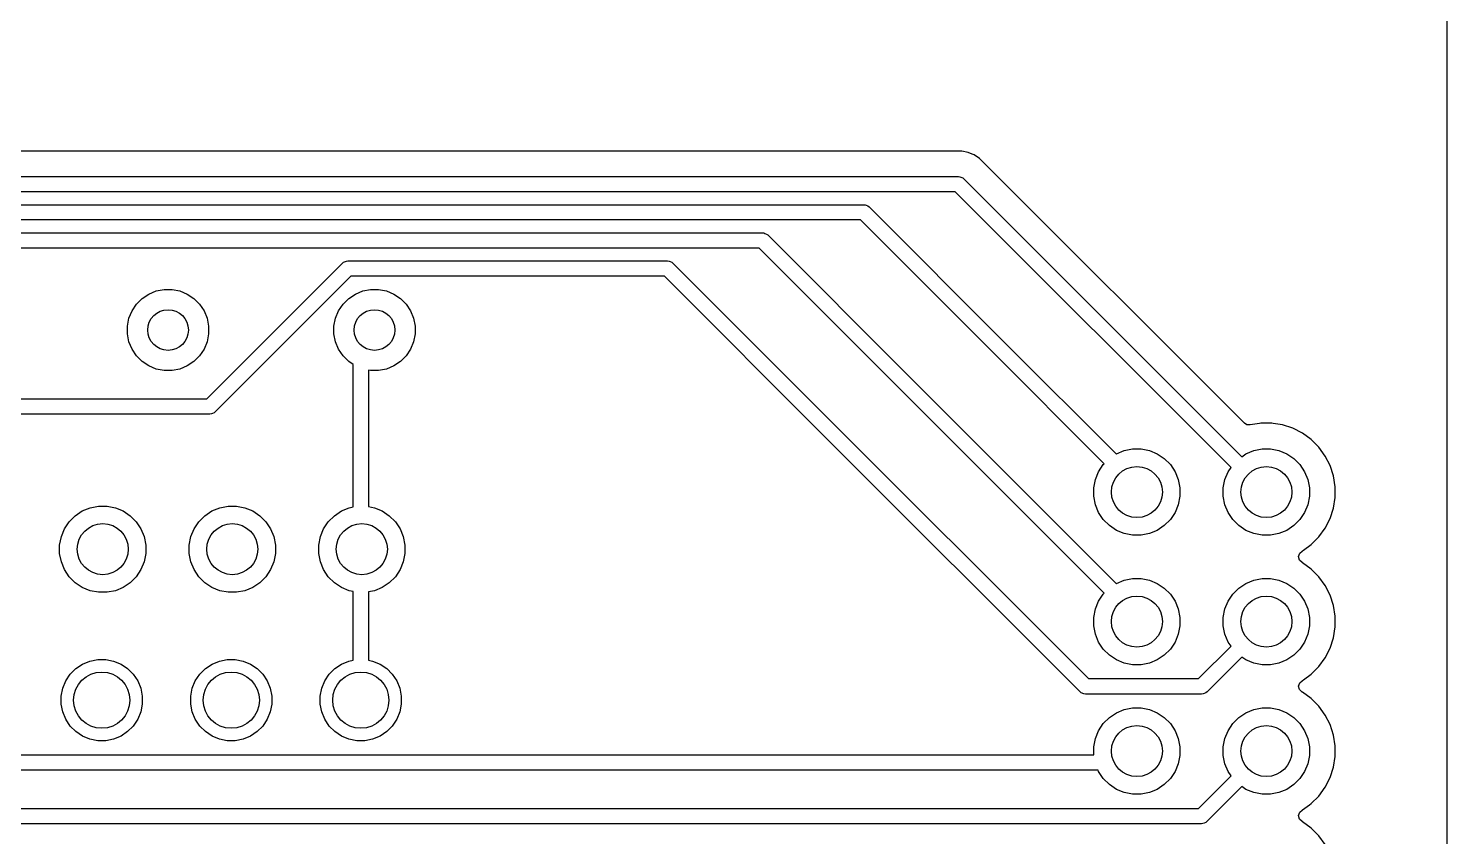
# Model space of a CAD drawing. Extents: x 4.41 to 8.11, y -5.15 to -2.23.
# Drawn here: x 7.018 to 8.113, y -3.482 to -2.858 of the extents above; entities that cross this region are included whole.
import ezdxf

# ---------------------------------------------------------------- set-up
doc = ezdxf.new("R2010")
doc.units = 0
doc.header["$MEASUREMENT"] = 0
doc.layers.add('BLACK', color=7, linetype='CONTINUOUS')

msp = doc.modelspace()

# ---------------------------------------------------------------- linework, layer by layer
at = {"layer": 'BLACK', "linetype": 'CONTINUOUS'}
for p, q in [((8.1132, -2.2384), (8.1132, -5.1479)), ((7.7388, -2.9524), (6.7218, -2.9524)), ((7.7437, -2.9534), (7.7388, -2.9524)), ((7.7388, -2.9524), (7.7388, -2.9524)), ((7.7469, -2.9547), (7.7437, -2.9534)), ((7.7437, -2.9534), (7.7437, -2.9534)), ((7.7484, -2.9553), (7.7469, -2.9547)), ((7.7526, -2.9581), (7.7484, -2.9553)), ((7.9571, -3.1626), (7.7526, -2.9581)), ((7.7526, -2.9581), (7.7526, -2.9581)), ((7.7526, -2.9581), (7.7526, -2.9581)), ((6.7244, -2.9721), (7.7363, -2.9721)), ((7.7363, -2.9721), (7.7374, -2.9722)), ((7.7374, -2.9722), (7.7382, -2.9725)), ((7.7382, -2.9725), (7.7396, -2.9731)), ((7.7396, -2.9731), (7.7405, -2.9738)), ((7.7405, -2.9738), (7.955, -3.1884)), ((7.7338, -2.9839), (6.7268, -2.9839)), ((7.9467, -3.1967), (7.7338, -2.9839)), ((6.7333, -2.9938), (7.6631, -2.9938)), ((7.6631, -2.9938), (7.6642, -2.9939)), ((7.6642, -2.9939), (7.665, -2.9942)), ((7.665, -2.9942), (7.6664, -2.9948)), ((7.6664, -2.9948), (7.6672, -2.9955)), ((7.6672, -2.9955), (7.7729, -3.1012)), ((7.6606, -3.0056), (6.7358, -3.0056)), ((7.7605, -3.1054), (7.6606, -3.0056)), ((6.7424, -3.0155), (7.5848, -3.0155)), ((7.5848, -3.0155), (7.586, -3.0156)), ((7.586, -3.0156), (7.5868, -3.016)), ((7.5868, -3.016), (7.5881, -3.0165)), ((7.5881, -3.0165), (7.589, -3.0172)), ((7.589, -3.0172), (7.6977, -3.126)), ((7.5824, -3.0273), (6.7448, -3.0273)), ((7.6822, -3.1272), (7.5824, -3.0273)), ((7.1559, -3.1437), (7.2606, -3.039)), ((7.2606, -3.039), (7.2615, -3.0382)), ((7.2615, -3.0382), (7.263, -3.0376)), ((7.263, -3.0376), (7.2637, -3.0373)), ((7.2637, -3.0373), (7.2648, -3.0372)), ((7.2648, -3.0372), (7.5117, -3.0372)), ((7.5117, -3.0372), (7.5128, -3.0373)), ((7.5128, -3.0373), (7.5137, -3.0377)), ((7.5137, -3.0377), (7.5149, -3.0382)), ((7.5149, -3.0382), (7.5158, -3.039)), ((7.5158, -3.039), (7.6205, -3.1437)), ((7.2672, -3.049), (7.1625, -3.1538)), ((7.5092, -3.049), (7.2672, -3.049)), ((7.6336, -3.1735), (7.5092, -3.049)), ((7.106, -3.0662), (7.1111, -3.0628)), ((7.1111, -3.0628), (7.1168, -3.0604)), ((7.1168, -3.0604), (7.1229, -3.0592)), ((7.1229, -3.0592), (7.1291, -3.0592)), ((7.1291, -3.0592), (7.1351, -3.0604)), ((7.1351, -3.0604), (7.1408, -3.0628)), ((7.1408, -3.0628), (7.146, -3.0662)), ((7.2655, -3.0662), (7.2706, -3.0628)), ((7.2706, -3.0628), (7.2763, -3.0604)), ((7.2763, -3.0604), (7.2823, -3.0592)), ((7.2823, -3.0592), (7.2885, -3.0592)), ((7.2885, -3.0592), (7.2946, -3.0604)), ((7.2946, -3.0604), (7.3003, -3.0628)), ((7.3003, -3.0628), (7.3054, -3.0662)), ((7.0958, -3.0814), (7.0982, -3.0757)), ((7.0982, -3.0757), (7.1016, -3.0706)), ((7.1016, -3.0706), (7.106, -3.0662)), ((7.146, -3.0662), (7.1503, -3.0706)), ((7.1503, -3.0706), (7.1538, -3.0757)), ((7.1538, -3.0757), (7.1561, -3.0814)), ((7.2553, -3.0814), (7.2577, -3.0757)), ((7.2577, -3.0757), (7.2611, -3.0706)), ((7.2611, -3.0706), (7.2655, -3.0662)), ((7.3054, -3.0662), (7.3098, -3.0706)), ((7.3098, -3.0706), (7.3132, -3.0757)), ((7.3132, -3.0757), (7.3156, -3.0814)), ((7.0946, -3.0875), (7.0958, -3.0814)), ((7.0946, -3.0936), (7.0946, -3.0875)), ((7.1561, -3.0814), (7.1573, -3.0875)), ((7.1573, -3.0875), (7.1573, -3.0936)), ((7.2541, -3.0875), (7.2553, -3.0814)), ((7.2541, -3.0936), (7.2541, -3.0875)), ((7.3156, -3.0814), (7.3168, -3.0875)), ((7.3168, -3.0875), (7.3168, -3.0936)), ((7.0958, -3.0997), (7.0946, -3.0936)), ((7.1573, -3.0936), (7.1561, -3.0997)), ((7.2553, -3.0997), (7.2541, -3.0936)), ((7.3168, -3.0936), (7.3156, -3.0997)), ((7.0982, -3.1054), (7.0958, -3.0997)), ((7.1016, -3.1105), (7.0982, -3.1054)), ((7.1538, -3.1054), (7.1503, -3.1105)), ((7.1561, -3.0997), (7.1538, -3.1054)), ((7.2577, -3.1054), (7.2553, -3.0997)), ((7.2611, -3.1105), (7.2577, -3.1054)), ((7.3132, -3.1054), (7.3098, -3.1105)), ((7.3156, -3.0997), (7.3132, -3.1054)), ((7.7605, -3.1055), (7.7605, -3.1054)), ((7.8488, -3.1938), (7.7605, -3.1055)), ((7.7729, -3.1012), (7.8581, -3.1863)), ((7.106, -3.1149), (7.1016, -3.1105)), ((7.1111, -3.1183), (7.106, -3.1149)), ((7.1168, -3.1207), (7.1111, -3.1183)), ((7.1229, -3.1219), (7.1168, -3.1207)), ((7.1351, -3.1207), (7.1291, -3.1219)), ((7.1408, -3.1183), (7.1351, -3.1207)), ((7.146, -3.1149), (7.1408, -3.1183)), ((7.1503, -3.1105), (7.146, -3.1149)), ((7.2655, -3.1149), (7.2611, -3.1105)), ((7.2689, -3.1172), (7.2655, -3.1149)), ((7.2689, -3.2272), (7.2689, -3.1172)), ((7.2946, -3.1207), (7.2885, -3.1219)), ((7.3003, -3.1183), (7.2946, -3.1207)), ((7.3054, -3.1149), (7.3003, -3.1183)), ((7.3098, -3.1105), (7.3054, -3.1149)), ((7.1291, -3.1219), (7.1229, -3.1219)), ((7.2823, -3.1219), (7.2807, -3.1216)), ((7.2807, -3.1216), (7.2807, -3.2269)), ((7.2885, -3.1219), (7.2823, -3.1219)), ((7.6898, -3.1348), (7.6822, -3.1272)), ((7.6822, -3.1272), (7.6822, -3.1272)), ((7.6977, -3.126), (7.8581, -3.2863)), ((7.6909, -3.1359), (7.6898, -3.1348)), ((7.8488, -3.2938), (7.6909, -3.1359)), ((7.6909, -3.1359), (7.6909, -3.1359)), ((6.6929, -3.1437), (7.1559, -3.1437)), ((7.6205, -3.1437), (7.6206, -3.1437)), ((7.6206, -3.1437), (7.8367, -3.3598)), ((7.1583, -3.1555), (6.6954, -3.1555)), ((7.1595, -3.1554), (7.1583, -3.1555)), ((7.1604, -3.155), (7.1595, -3.1554)), ((7.1616, -3.1545), (7.1604, -3.155)), ((7.1625, -3.1538), (7.1616, -3.1545)), ((7.9589, -3.1637), (7.9571, -3.1626)), ((7.9614, -3.1639), (7.9589, -3.1637)), ((7.9686, -3.1628), (7.9614, -3.1639)), ((7.9614, -3.1639), (7.9614, -3.1639)), ((7.9698, -3.1626), (7.9686, -3.1628)), ((7.9782, -3.1626), (7.9698, -3.1626)), ((7.9792, -3.1627), (7.9782, -3.1626)), ((7.9865, -3.1639), (7.9792, -3.1627)), ((7.9944, -3.1665), (7.9865, -3.1639)), ((7.9865, -3.1639), (7.9865, -3.1639)), ((7.9865, -3.1639), (7.9865, -3.1639)), ((7.8301, -3.3699), (7.6336, -3.1735)), ((8.0019, -3.1703), (7.9944, -3.1665)), ((7.9944, -3.1665), (7.9944, -3.1665)), ((7.9944, -3.1665), (7.9944, -3.1665)), ((8.0087, -3.1752), (8.0019, -3.1703)), ((8.0146, -3.1811), (8.0087, -3.1752)), ((7.8581, -3.1863), (7.8582, -3.1862)), ((7.8582, -3.1862), (7.8643, -3.1837)), ((7.8643, -3.1837), (7.8707, -3.1824)), ((7.8707, -3.1824), (7.8773, -3.1824)), ((7.8773, -3.1824), (7.8837, -3.1837)), ((7.8837, -3.1837), (7.8898, -3.1862)), ((7.8898, -3.1862), (7.8952, -3.1899)), ((7.955, -3.1884), (7.9582, -3.1862)), ((7.9582, -3.1862), (7.9643, -3.1837)), ((7.9643, -3.1837), (7.9707, -3.1824)), ((7.9707, -3.1824), (7.9773, -3.1824)), ((7.9773, -3.1824), (7.9837, -3.1837)), ((7.9837, -3.1837), (7.9898, -3.1862)), ((7.9898, -3.1862), (7.9952, -3.1899)), ((8.0195, -3.1879), (8.0146, -3.1811)), ((7.8445, -3.2), (7.8481, -3.1945)), ((7.8481, -3.1945), (7.8488, -3.1938)), ((7.8952, -3.1899), (7.8999, -3.1945)), ((7.8999, -3.1945), (7.9035, -3.2)), ((7.9445, -3.2), (7.9467, -3.1967)), ((7.9952, -3.1899), (7.9999, -3.1945)), ((7.9999, -3.1945), (8.0035, -3.2)), ((8.0233, -3.1953), (8.0195, -3.1879)), ((8.0195, -3.1879), (8.0195, -3.1879)), ((8.0195, -3.1879), (8.0195, -3.1879)), ((8.0259, -3.2033), (8.0233, -3.1953)), ((7.8407, -3.2125), (7.842, -3.206)), ((7.842, -3.206), (7.8445, -3.2)), ((7.9035, -3.2), (7.906, -3.206)), ((7.906, -3.206), (7.9073, -3.2125)), ((7.9407, -3.2125), (7.942, -3.206)), ((7.942, -3.206), (7.9445, -3.2)), ((8.0035, -3.2), (8.006, -3.206)), ((8.006, -3.206), (8.0073, -3.2125)), ((8.0272, -3.2116), (8.0259, -3.2033)), ((7.8407, -3.219), (7.8407, -3.2125)), ((7.842, -3.2255), (7.8407, -3.219)), ((7.9073, -3.219), (7.906, -3.2255)), ((7.9073, -3.2125), (7.9073, -3.219)), ((7.9407, -3.219), (7.9407, -3.2125)), ((7.942, -3.2255), (7.9407, -3.219)), ((8.0073, -3.219), (8.006, -3.2255)), ((8.0073, -3.2125), (8.0073, -3.219)), ((8.0272, -3.2199), (8.0272, -3.2116)), ((7.0598, -3.2303), (7.0659, -3.2278)), ((7.0659, -3.2278), (7.0723, -3.2265)), ((7.0723, -3.2265), (7.0789, -3.2265)), ((7.0789, -3.2265), (7.0853, -3.2278)), ((7.0853, -3.2278), (7.0914, -3.2303)), ((7.1598, -3.2303), (7.1659, -3.2278)), ((7.1659, -3.2278), (7.1723, -3.2265)), ((7.1723, -3.2265), (7.1789, -3.2265)), ((7.1789, -3.2265), (7.1853, -3.2278)), ((7.1853, -3.2278), (7.1914, -3.2303)), ((7.2598, -3.2303), (7.2659, -3.2278)), ((7.2659, -3.2278), (7.2689, -3.2272)), ((7.2807, -3.2269), (7.2853, -3.2278)), ((7.2853, -3.2278), (7.2914, -3.2303)), ((7.8445, -3.2315), (7.842, -3.2255)), ((7.906, -3.2255), (7.9035, -3.2315)), ((7.9445, -3.2315), (7.942, -3.2255)), ((8.006, -3.2255), (8.0035, -3.2315)), ((8.0233, -3.2362), (8.0259, -3.2282)), ((8.0259, -3.2282), (8.0272, -3.2199)), ((7.0461, -3.2441), (7.0497, -3.2386)), ((7.0497, -3.2386), (7.0544, -3.234)), ((7.0544, -3.234), (7.0598, -3.2303)), ((7.0914, -3.2303), (7.0968, -3.234)), ((7.0968, -3.234), (7.1015, -3.2386)), ((7.1015, -3.2386), (7.1051, -3.2441)), ((7.1461, -3.2441), (7.1497, -3.2386)), ((7.1497, -3.2386), (7.1544, -3.234)), ((7.1544, -3.234), (7.1598, -3.2303)), ((7.1914, -3.2303), (7.1968, -3.234)), ((7.1968, -3.234), (7.2015, -3.2386)), ((7.2015, -3.2386), (7.2051, -3.2441)), ((7.2461, -3.2441), (7.2497, -3.2386)), ((7.2497, -3.2386), (7.2544, -3.234)), ((7.2544, -3.234), (7.2598, -3.2303)), ((7.2914, -3.2303), (7.2968, -3.234)), ((7.2968, -3.234), (7.3015, -3.2386)), ((7.3015, -3.2386), (7.3051, -3.2441)), ((7.8481, -3.237), (7.8445, -3.2315)), ((7.8528, -3.2416), (7.8481, -3.237)), ((7.8999, -3.237), (7.8952, -3.2416)), ((7.9035, -3.2315), (7.8999, -3.237)), ((7.9481, -3.237), (7.9445, -3.2315)), ((7.9528, -3.2416), (7.9481, -3.237)), ((7.9999, -3.237), (7.9952, -3.2416)), ((8.0035, -3.2315), (7.9999, -3.237)), ((8.0195, -3.2436), (8.0233, -3.2362)), ((7.0423, -3.2566), (7.0436, -3.2501)), ((7.0436, -3.2501), (7.0461, -3.2441)), ((7.1051, -3.2441), (7.1076, -3.2501)), ((7.1076, -3.2501), (7.1089, -3.2566)), ((7.1423, -3.2566), (7.1436, -3.2501)), ((7.1436, -3.2501), (7.1461, -3.2441)), ((7.2051, -3.2441), (7.2076, -3.2501)), ((7.2076, -3.2501), (7.2089, -3.2566)), ((7.2423, -3.2566), (7.2436, -3.2501)), ((7.2436, -3.2501), (7.2461, -3.2441)), ((7.3051, -3.2441), (7.3076, -3.2501)), ((7.3076, -3.2501), (7.3089, -3.2566)), ((7.8582, -3.2453), (7.8528, -3.2416)), ((7.8643, -3.2478), (7.8582, -3.2453)), ((7.8707, -3.2491), (7.8643, -3.2478)), ((7.8773, -3.2491), (7.8707, -3.2491)), ((7.8837, -3.2478), (7.8773, -3.2491)), ((7.8898, -3.2453), (7.8837, -3.2478)), ((7.8952, -3.2416), (7.8898, -3.2453)), ((7.9582, -3.2453), (7.9528, -3.2416)), ((7.9643, -3.2478), (7.9582, -3.2453)), ((7.9707, -3.2491), (7.9643, -3.2478)), ((7.9773, -3.2491), (7.9707, -3.2491)), ((7.9837, -3.2478), (7.9773, -3.2491)), ((7.9898, -3.2453), (7.9837, -3.2478)), ((7.9952, -3.2416), (7.9898, -3.2453)), ((8.0087, -3.2563), (8.0146, -3.2504)), ((8.0146, -3.2504), (8.0195, -3.2436)), ((8.0146, -3.2504), (8.0146, -3.2504)), ((8.0146, -3.2504), (8.0146, -3.2504)), ((8.0195, -3.2436), (8.0195, -3.2436)), ((8.0195, -3.2436), (8.0195, -3.2436)), ((7.0423, -3.2631), (7.0423, -3.2566)), ((7.0436, -3.2696), (7.0423, -3.2631)), ((7.1089, -3.2631), (7.1076, -3.2696)), ((7.1089, -3.2566), (7.1089, -3.2631)), ((7.1423, -3.2631), (7.1423, -3.2566)), ((7.1436, -3.2696), (7.1423, -3.2631)), ((7.2089, -3.2631), (7.2076, -3.2696)), ((7.2089, -3.2566), (7.2089, -3.2631)), ((7.2423, -3.2631), (7.2423, -3.2566)), ((7.2436, -3.2696), (7.2423, -3.2631)), ((7.3089, -3.2631), (7.3076, -3.2696)), ((7.3089, -3.2566), (7.3089, -3.2631)), ((7.9989, -3.2655), (7.9998, -3.2629)), ((7.9998, -3.2629), (8.0015, -3.2614)), ((8.0015, -3.2614), (8.0019, -3.2612)), ((8.0019, -3.2612), (8.0027, -3.2606)), ((8.0027, -3.2606), (8.0087, -3.2563)), ((8.0087, -3.2563), (8.0087, -3.2563)), ((8.0087, -3.2563), (8.0087, -3.2563)), ((7.0461, -3.2756), (7.0436, -3.2696)), ((7.1076, -3.2696), (7.1051, -3.2756)), ((7.1461, -3.2756), (7.1436, -3.2696)), ((7.2076, -3.2696), (7.2051, -3.2756)), ((7.2461, -3.2756), (7.2436, -3.2696)), ((7.3076, -3.2696), (7.3051, -3.2756)), ((7.9995, -3.2682), (7.9989, -3.2655)), ((8.0015, -3.2701), (7.9995, -3.2682)), ((8.0019, -3.2703), (8.0015, -3.2701)), ((8.0087, -3.2752), (8.0019, -3.2703)), ((8.0019, -3.2703), (8.0019, -3.2703)), ((7.0497, -3.2811), (7.0461, -3.2756)), ((7.0544, -3.2857), (7.0497, -3.2811)), ((7.1015, -3.2811), (7.0968, -3.2857)), ((7.1051, -3.2756), (7.1015, -3.2811)), ((7.1497, -3.2811), (7.1461, -3.2756)), ((7.1544, -3.2857), (7.1497, -3.2811)), ((7.2015, -3.2811), (7.1968, -3.2857)), ((7.2051, -3.2756), (7.2015, -3.2811)), ((7.2497, -3.2811), (7.2461, -3.2756)), ((7.2544, -3.2857), (7.2497, -3.2811)), ((7.3015, -3.2811), (7.2968, -3.2857)), ((7.3051, -3.2756), (7.3015, -3.2811)), ((7.8582, -3.2862), (7.8643, -3.2837)), ((7.8643, -3.2837), (7.8707, -3.2824)), ((7.8707, -3.2824), (7.8773, -3.2824)), ((7.8773, -3.2824), (7.8837, -3.2837)), ((7.8837, -3.2837), (7.8898, -3.2862)), ((7.9582, -3.2862), (7.9643, -3.2837)), ((7.9643, -3.2837), (7.9707, -3.2824)), ((7.9707, -3.2824), (7.9773, -3.2824)), ((7.9773, -3.2824), (7.9837, -3.2837)), ((7.9837, -3.2837), (7.9898, -3.2862)), ((8.0146, -3.2811), (8.0087, -3.2752)), ((8.0195, -3.2879), (8.0146, -3.2811)), ((7.0598, -3.2894), (7.0544, -3.2857)), ((7.0659, -3.2919), (7.0598, -3.2894)), ((7.0723, -3.2931), (7.0659, -3.2919)), ((7.0789, -3.2931), (7.0723, -3.2931)), ((7.0853, -3.2919), (7.0789, -3.2931)), ((7.0914, -3.2894), (7.0853, -3.2919)), ((7.0968, -3.2857), (7.0914, -3.2894)), ((7.1598, -3.2894), (7.1544, -3.2857)), ((7.1659, -3.2919), (7.1598, -3.2894)), ((7.1723, -3.2931), (7.1659, -3.2919)), ((7.1789, -3.2931), (7.1723, -3.2931)), ((7.1853, -3.2919), (7.1789, -3.2931)), ((7.1914, -3.2894), (7.1853, -3.2919)), ((7.1968, -3.2857), (7.1914, -3.2894)), ((7.2598, -3.2894), (7.2544, -3.2857)), ((7.2659, -3.2919), (7.2598, -3.2894)), ((7.2689, -3.2925), (7.2659, -3.2919)), ((7.2689, -3.3456), (7.2689, -3.2925)), ((7.2853, -3.2919), (7.2807, -3.2928)), ((7.2807, -3.2928), (7.2807, -3.3456)), ((7.2914, -3.2894), (7.2853, -3.2919)), ((7.2968, -3.2857), (7.2914, -3.2894)), ((7.8445, -3.3), (7.8481, -3.2945)), ((7.8481, -3.2945), (7.8488, -3.2938)), ((7.8581, -3.2863), (7.8582, -3.2862)), ((7.8898, -3.2862), (7.8952, -3.2899)), ((7.8952, -3.2899), (7.8999, -3.2945)), ((7.8999, -3.2945), (7.9035, -3.3)), ((7.9445, -3.3), (7.9481, -3.2945)), ((7.9481, -3.2945), (7.9528, -3.2899)), ((7.9528, -3.2899), (7.9582, -3.2862)), ((7.9898, -3.2862), (7.9952, -3.2899)), ((7.9952, -3.2899), (7.9999, -3.2945)), ((7.9999, -3.2945), (8.0035, -3.3)), ((8.0233, -3.2953), (8.0195, -3.2879)), ((8.0195, -3.2879), (8.0195, -3.2879)), ((8.0195, -3.2879), (8.0195, -3.2879)), ((8.0259, -3.3033), (8.0233, -3.2953)), ((7.8407, -3.3125), (7.842, -3.306)), ((7.842, -3.306), (7.8445, -3.3)), ((7.9035, -3.3), (7.906, -3.306)), ((7.906, -3.306), (7.9073, -3.3125)), ((7.9407, -3.3125), (7.942, -3.306)), ((7.942, -3.306), (7.9445, -3.3)), ((8.0035, -3.3), (8.006, -3.306)), ((8.006, -3.306), (8.0073, -3.3125)), ((8.0272, -3.3116), (8.0259, -3.3033)), ((7.8407, -3.319), (7.8407, -3.3125)), ((7.9073, -3.3125), (7.9073, -3.319)), ((7.9407, -3.319), (7.9407, -3.3125)), ((8.0073, -3.3125), (8.0073, -3.319)), ((8.0272, -3.3199), (8.0272, -3.3116)), ((7.842, -3.3255), (7.8407, -3.319)), ((7.8445, -3.3315), (7.842, -3.3255)), ((7.906, -3.3255), (7.9035, -3.3315)), ((7.9073, -3.319), (7.906, -3.3255)), ((7.942, -3.3255), (7.9407, -3.319)), ((7.9445, -3.3315), (7.942, -3.3255)), ((8.006, -3.3255), (8.0035, -3.3315)), ((8.0073, -3.319), (8.006, -3.3255)), ((8.0233, -3.3362), (8.0259, -3.3282)), ((8.0259, -3.3282), (8.0272, -3.3199)), ((7.8481, -3.337), (7.8445, -3.3315)), ((7.8528, -3.3416), (7.8481, -3.337)), ((7.8999, -3.337), (7.8952, -3.3416)), ((7.9035, -3.3315), (7.8999, -3.337)), ((7.9216, -3.3598), (7.9467, -3.3348)), ((7.9467, -3.3348), (7.9445, -3.3315)), ((7.9999, -3.337), (7.9952, -3.3416)), ((8.0035, -3.3315), (7.9999, -3.337)), ((8.0195, -3.3436), (8.0233, -3.3362)), ((7.0548, -3.352), (7.06, -3.3486)), ((7.06, -3.3486), (7.0657, -3.3462)), ((7.0657, -3.3462), (7.0717, -3.345)), ((7.0717, -3.345), (7.0779, -3.345)), ((7.0779, -3.345), (7.0839, -3.3462)), ((7.0839, -3.3462), (7.0897, -3.3486)), ((7.0897, -3.3486), (7.0948, -3.352)), ((7.1548, -3.352), (7.16, -3.3486)), ((7.16, -3.3486), (7.1657, -3.3462)), ((7.1657, -3.3462), (7.1717, -3.345)), ((7.1717, -3.345), (7.1779, -3.345)), ((7.1779, -3.345), (7.1839, -3.3462)), ((7.1839, -3.3462), (7.1897, -3.3486)), ((7.1897, -3.3486), (7.1948, -3.352)), ((7.2548, -3.352), (7.26, -3.3486)), ((7.26, -3.3486), (7.2657, -3.3462)), ((7.2657, -3.3462), (7.2689, -3.3456)), ((7.2807, -3.3456), (7.2839, -3.3462)), ((7.2839, -3.3462), (7.2897, -3.3486)), ((7.2897, -3.3486), (7.2948, -3.352)), ((7.8582, -3.3453), (7.8528, -3.3416)), ((7.8643, -3.3478), (7.8582, -3.3453)), ((7.8707, -3.3491), (7.8643, -3.3478)), ((7.8773, -3.3491), (7.8707, -3.3491)), ((7.8837, -3.3478), (7.8773, -3.3491)), ((7.8898, -3.3453), (7.8837, -3.3478)), ((7.8952, -3.3416), (7.8898, -3.3453)), ((7.955, -3.3431), (7.9282, -3.3699)), ((7.9582, -3.3453), (7.955, -3.3431)), ((7.9643, -3.3478), (7.9582, -3.3453)), ((7.9707, -3.3491), (7.9643, -3.3478)), ((7.9773, -3.3491), (7.9707, -3.3491)), ((7.9837, -3.3478), (7.9773, -3.3491)), ((7.9898, -3.3453), (7.9837, -3.3478)), ((7.9952, -3.3416), (7.9898, -3.3453)), ((8.0087, -3.3563), (8.0146, -3.3504)), ((8.0146, -3.3504), (8.0195, -3.3436)), ((8.0146, -3.3504), (8.0146, -3.3504)), ((8.0146, -3.3504), (8.0146, -3.3504)), ((8.0195, -3.3436), (8.0195, -3.3436)), ((8.0195, -3.3436), (8.0195, -3.3436)), ((7.0447, -3.3672), (7.047, -3.3615)), ((7.047, -3.3615), (7.0505, -3.3564)), ((7.0505, -3.3564), (7.0548, -3.352)), ((7.0948, -3.352), (7.0991, -3.3564)), ((7.0991, -3.3564), (7.1026, -3.3615)), ((7.1026, -3.3615), (7.1049, -3.3672)), ((7.1447, -3.3672), (7.147, -3.3615)), ((7.147, -3.3615), (7.1505, -3.3564)), ((7.1505, -3.3564), (7.1548, -3.352)), ((7.1948, -3.352), (7.1991, -3.3564)), ((7.1991, -3.3564), (7.2026, -3.3615)), ((7.2026, -3.3615), (7.2049, -3.3672)), ((7.2447, -3.3672), (7.247, -3.3615)), ((7.247, -3.3615), (7.2505, -3.3564)), ((7.2505, -3.3564), (7.2548, -3.352)), ((7.2948, -3.352), (7.2991, -3.3564)), ((7.2991, -3.3564), (7.3026, -3.3615)), ((7.3026, -3.3615), (7.3049, -3.3672)), ((7.8367, -3.3598), (7.9216, -3.3598)), ((7.9998, -3.3629), (8.0015, -3.3614)), ((8.0015, -3.3614), (8.0019, -3.3612)), ((8.0019, -3.3612), (8.0027, -3.3606)), ((8.0027, -3.3606), (8.0087, -3.3563)), ((8.0087, -3.3563), (8.0087, -3.3563)), ((8.0087, -3.3563), (8.0087, -3.3563)), ((7.0435, -3.3733), (7.0447, -3.3672)), ((7.1049, -3.3672), (7.1061, -3.3733)), ((7.1435, -3.3733), (7.1447, -3.3672)), ((7.2049, -3.3672), (7.2061, -3.3733)), ((7.2435, -3.3733), (7.2447, -3.3672)), ((7.3049, -3.3672), (7.3061, -3.3733)), ((7.831, -3.3707), (7.8301, -3.3699)), ((7.8331, -3.3715), (7.831, -3.3707)), ((7.831, -3.3707), (7.831, -3.3707)), ((7.831, -3.3707), (7.831, -3.3707)), ((7.8343, -3.3717), (7.8331, -3.3715)), ((7.924, -3.3717), (7.8343, -3.3717)), ((7.9252, -3.3715), (7.924, -3.3717)), ((7.926, -3.3712), (7.9252, -3.3715)), ((7.9273, -3.3707), (7.926, -3.3712)), ((7.9282, -3.3699), (7.9273, -3.3707)), ((7.9989, -3.3655), (7.9998, -3.3629)), ((7.9995, -3.3682), (7.9989, -3.3655)), ((8.0015, -3.3701), (7.9995, -3.3682)), ((8.0019, -3.3703), (8.0015, -3.3701)), ((8.0087, -3.3752), (8.0019, -3.3703)), ((8.0019, -3.3703), (8.0019, -3.3703)), ((7.0435, -3.3795), (7.0435, -3.3733)), ((7.0447, -3.3855), (7.0435, -3.3795)), ((7.1061, -3.3795), (7.1049, -3.3855)), ((7.1061, -3.3733), (7.1061, -3.3795)), ((7.1435, -3.3795), (7.1435, -3.3733)), ((7.1447, -3.3855), (7.1435, -3.3795)), ((7.2061, -3.3795), (7.2049, -3.3855)), ((7.2061, -3.3733), (7.2061, -3.3795)), ((7.2435, -3.3795), (7.2435, -3.3733)), ((7.2447, -3.3855), (7.2435, -3.3795)), ((7.3061, -3.3795), (7.3049, -3.3855)), ((7.3061, -3.3733), (7.3061, -3.3795)), ((7.8643, -3.3837), (7.8707, -3.3824)), ((7.8707, -3.3824), (7.8773, -3.3824)), ((7.8773, -3.3824), (7.8837, -3.3837)), ((7.9643, -3.3837), (7.9707, -3.3824)), ((7.9707, -3.3824), (7.9773, -3.3824)), ((7.9773, -3.3824), (7.9837, -3.3837)), ((8.0146, -3.3811), (8.0087, -3.3752)), ((8.0195, -3.3879), (8.0146, -3.3811)), ((7.047, -3.3912), (7.0447, -3.3855)), ((7.0505, -3.3964), (7.047, -3.3912)), ((7.1026, -3.3912), (7.0991, -3.3964)), ((7.1049, -3.3855), (7.1026, -3.3912)), ((7.147, -3.3912), (7.1447, -3.3855)), ((7.1505, -3.3964), (7.147, -3.3912)), ((7.2026, -3.3912), (7.1991, -3.3964)), ((7.2049, -3.3855), (7.2026, -3.3912)), ((7.247, -3.3912), (7.2447, -3.3855)), ((7.2505, -3.3964), (7.247, -3.3912)), ((7.3026, -3.3912), (7.2991, -3.3964)), ((7.3049, -3.3855), (7.3026, -3.3912)), ((7.8445, -3.4), (7.8481, -3.3945)), ((7.8481, -3.3945), (7.8528, -3.3899)), ((7.8528, -3.3899), (7.8582, -3.3862)), ((7.8582, -3.3862), (7.8643, -3.3837)), ((7.8837, -3.3837), (7.8898, -3.3862)), ((7.8898, -3.3862), (7.8952, -3.3899)), ((7.8952, -3.3899), (7.8999, -3.3945)), ((7.8999, -3.3945), (7.9035, -3.4)), ((7.9445, -3.4), (7.9481, -3.3945)), ((7.9481, -3.3945), (7.9528, -3.3899)), ((7.9528, -3.3899), (7.9582, -3.3862)), ((7.9582, -3.3862), (7.9643, -3.3837)), ((7.9837, -3.3837), (7.9898, -3.3862)), ((7.9898, -3.3862), (7.9952, -3.3899)), ((7.9952, -3.3899), (7.9999, -3.3945)), ((7.9999, -3.3945), (8.0035, -3.4)), ((8.0233, -3.3953), (8.0195, -3.3879)), ((8.0195, -3.3879), (8.0195, -3.3879)), ((8.0195, -3.3879), (8.0195, -3.3879)), ((7.0548, -3.4007), (7.0505, -3.3964)), ((7.06, -3.4042), (7.0548, -3.4007)), ((7.0657, -3.4065), (7.06, -3.4042)), ((7.0897, -3.4042), (7.0839, -3.4065)), ((7.0948, -3.4007), (7.0897, -3.4042)), ((7.0991, -3.3964), (7.0948, -3.4007)), ((7.1548, -3.4007), (7.1505, -3.3964)), ((7.16, -3.4042), (7.1548, -3.4007)), ((7.1657, -3.4065), (7.16, -3.4042)), ((7.1897, -3.4042), (7.1839, -3.4065)), ((7.1948, -3.4007), (7.1897, -3.4042)), ((7.1991, -3.3964), (7.1948, -3.4007)), ((7.2548, -3.4007), (7.2505, -3.3964)), ((7.26, -3.4042), (7.2548, -3.4007)), ((7.2657, -3.4065), (7.26, -3.4042)), ((7.2897, -3.4042), (7.2839, -3.4065)), ((7.2948, -3.4007), (7.2897, -3.4042)), ((7.2991, -3.3964), (7.2948, -3.4007)), ((7.842, -3.406), (7.8445, -3.4)), ((7.9035, -3.4), (7.906, -3.406)), ((7.942, -3.406), (7.9445, -3.4)), ((8.0035, -3.4), (8.006, -3.406)), ((8.0259, -3.4033), (8.0233, -3.3953)), ((8.0272, -3.4116), (8.0259, -3.4033)), ((7.0717, -3.4077), (7.0657, -3.4065)), ((7.0779, -3.4077), (7.0717, -3.4077)), ((7.0839, -3.4065), (7.0779, -3.4077)), ((7.1717, -3.4077), (7.1657, -3.4065)), ((7.1779, -3.4077), (7.1717, -3.4077)), ((7.1839, -3.4065), (7.1779, -3.4077)), ((7.2717, -3.4077), (7.2657, -3.4065)), ((7.2779, -3.4077), (7.2717, -3.4077)), ((7.2839, -3.4065), (7.2779, -3.4077)), ((7.8407, -3.4125), (7.842, -3.406)), ((7.8407, -3.4187), (7.8407, -3.4125)), ((7.906, -3.406), (7.9073, -3.4125)), ((7.9073, -3.4125), (7.9073, -3.419)), ((7.9407, -3.4125), (7.942, -3.406)), ((7.9407, -3.419), (7.9407, -3.4125)), ((8.006, -3.406), (8.0073, -3.4125)), ((8.0073, -3.4125), (8.0073, -3.419)), ((8.0272, -3.4199), (8.0272, -3.4116)), ((6.7255, -3.4187), (7.8407, -3.4187)), ((7.906, -3.4255), (7.9035, -3.4315)), ((7.9073, -3.419), (7.906, -3.4255)), ((7.942, -3.4255), (7.9407, -3.419)), ((7.9445, -3.4315), (7.942, -3.4255)), ((8.006, -3.4255), (8.0035, -3.4315)), ((8.0073, -3.419), (8.006, -3.4255)), ((8.0259, -3.4282), (8.0272, -3.4199)), ((7.8441, -3.4305), (6.723, -3.4305)), ((7.8445, -3.4315), (7.8441, -3.4305)), ((7.8481, -3.437), (7.8445, -3.4315)), ((7.8528, -3.4416), (7.8481, -3.437)), ((7.8999, -3.437), (7.8952, -3.4416)), ((7.9035, -3.4315), (7.8999, -3.437)), ((7.9215, -3.46), (7.9467, -3.4348)), ((7.9467, -3.4348), (7.9445, -3.4315)), ((7.9999, -3.437), (7.9952, -3.4416)), ((8.0035, -3.4315), (7.9999, -3.437)), ((8.0195, -3.4436), (8.0233, -3.4362)), ((8.0233, -3.4362), (8.0259, -3.4282)), ((7.8582, -3.4453), (7.8528, -3.4416)), ((7.8643, -3.4478), (7.8582, -3.4453)), ((7.8707, -3.4491), (7.8643, -3.4478)), ((7.8773, -3.4491), (7.8707, -3.4491)), ((7.8837, -3.4478), (7.8773, -3.4491)), ((7.8898, -3.4453), (7.8837, -3.4478)), ((7.8952, -3.4416), (7.8898, -3.4453)), ((7.955, -3.4431), (7.9281, -3.47)), ((7.9582, -3.4453), (7.955, -3.4431)), ((7.9643, -3.4478), (7.9582, -3.4453)), ((7.9707, -3.4491), (7.9643, -3.4478)), ((7.9773, -3.4491), (7.9707, -3.4491)), ((7.9837, -3.4478), (7.9773, -3.4491)), ((7.9898, -3.4453), (7.9837, -3.4478)), ((7.9952, -3.4416), (7.9898, -3.4453)), ((8.0146, -3.4504), (8.0195, -3.4436)), ((8.0195, -3.4436), (8.0195, -3.4436)), ((8.0195, -3.4436), (8.0195, -3.4436)), ((6.2853, -3.46), (7.9215, -3.46)), ((8.0019, -3.4612), (8.0073, -3.4573)), ((8.0073, -3.4573), (8.0087, -3.4563)), ((8.0087, -3.4563), (8.0146, -3.4504)), ((8.0087, -3.4563), (8.0087, -3.4563)), ((8.0087, -3.4563), (8.0087, -3.4563)), ((8.0146, -3.4504), (8.0146, -3.4504)), ((8.0146, -3.4504), (8.0146, -3.4504)), ((7.9272, -3.4708), (7.9259, -3.4713)), ((7.9281, -3.47), (7.9272, -3.4708)), ((7.9989, -3.4655), (7.9998, -3.4629)), ((7.9995, -3.4682), (7.9989, -3.4655)), ((8.0015, -3.4701), (7.9995, -3.4682)), ((7.9998, -3.4629), (8.0015, -3.4614)), ((8.0015, -3.4614), (8.0019, -3.4612)), ((8.0019, -3.4703), (8.0015, -3.4701)), ((8.0087, -3.4752), (8.0019, -3.4703)), ((8.0019, -3.4703), (8.0019, -3.4703)), ((7.9239, -3.4718), (6.2878, -3.4718)), ((7.925, -3.4717), (7.9239, -3.4718)), ((7.9259, -3.4713), (7.925, -3.4717)), ((8.0146, -3.4811), (8.0087, -3.4752)), ((8.0195, -3.4879), (8.0146, -3.4811))]:
    msp.add_line(p, q, dxfattribs=at)
at = {"layer": 'BLACK'}
for centre, radius in [((7.126, -3.0906), 0.0157), ((7.2854, -3.0906), 0.0157), ((7.874, -3.2157), 0.0197), ((7.974, -3.2157), 0.0197), ((7.0756, -3.2598), 0.0197), ((7.1756, -3.2598), 0.0197), ((7.2756, -3.2598), 0.0197), ((7.874, -3.3157), 0.0197), ((7.974, -3.3157), 0.0197), ((7.0748, -3.3764), 0.0217), ((7.1748, -3.3764), 0.0217), ((7.2748, -3.3764), 0.0217), ((7.874, -3.4157), 0.0197), ((7.974, -3.4157), 0.0197)]:
    msp.add_circle(centre, radius, dxfattribs=at)
at = {"layer": 'WHITE'}
for centre, radius in [((7.126, -3.0906), 0.0157), ((7.2854, -3.0906), 0.0157), ((7.874, -3.2157), 0.0197), ((7.974, -3.2157), 0.0197), ((7.0756, -3.2598), 0.0197), ((7.1756, -3.2598), 0.0197), ((7.2756, -3.2598), 0.0197), ((7.874, -3.3157), 0.0197), ((7.974, -3.3157), 0.0197), ((7.0748, -3.3764), 0.0217), ((7.1748, -3.3764), 0.0217), ((7.2748, -3.3764), 0.0217), ((7.874, -3.4157), 0.0197), ((7.974, -3.4157), 0.0197)]:
    msp.add_circle(centre, radius, dxfattribs=at)

doc.saveas('drawing.dxf')
